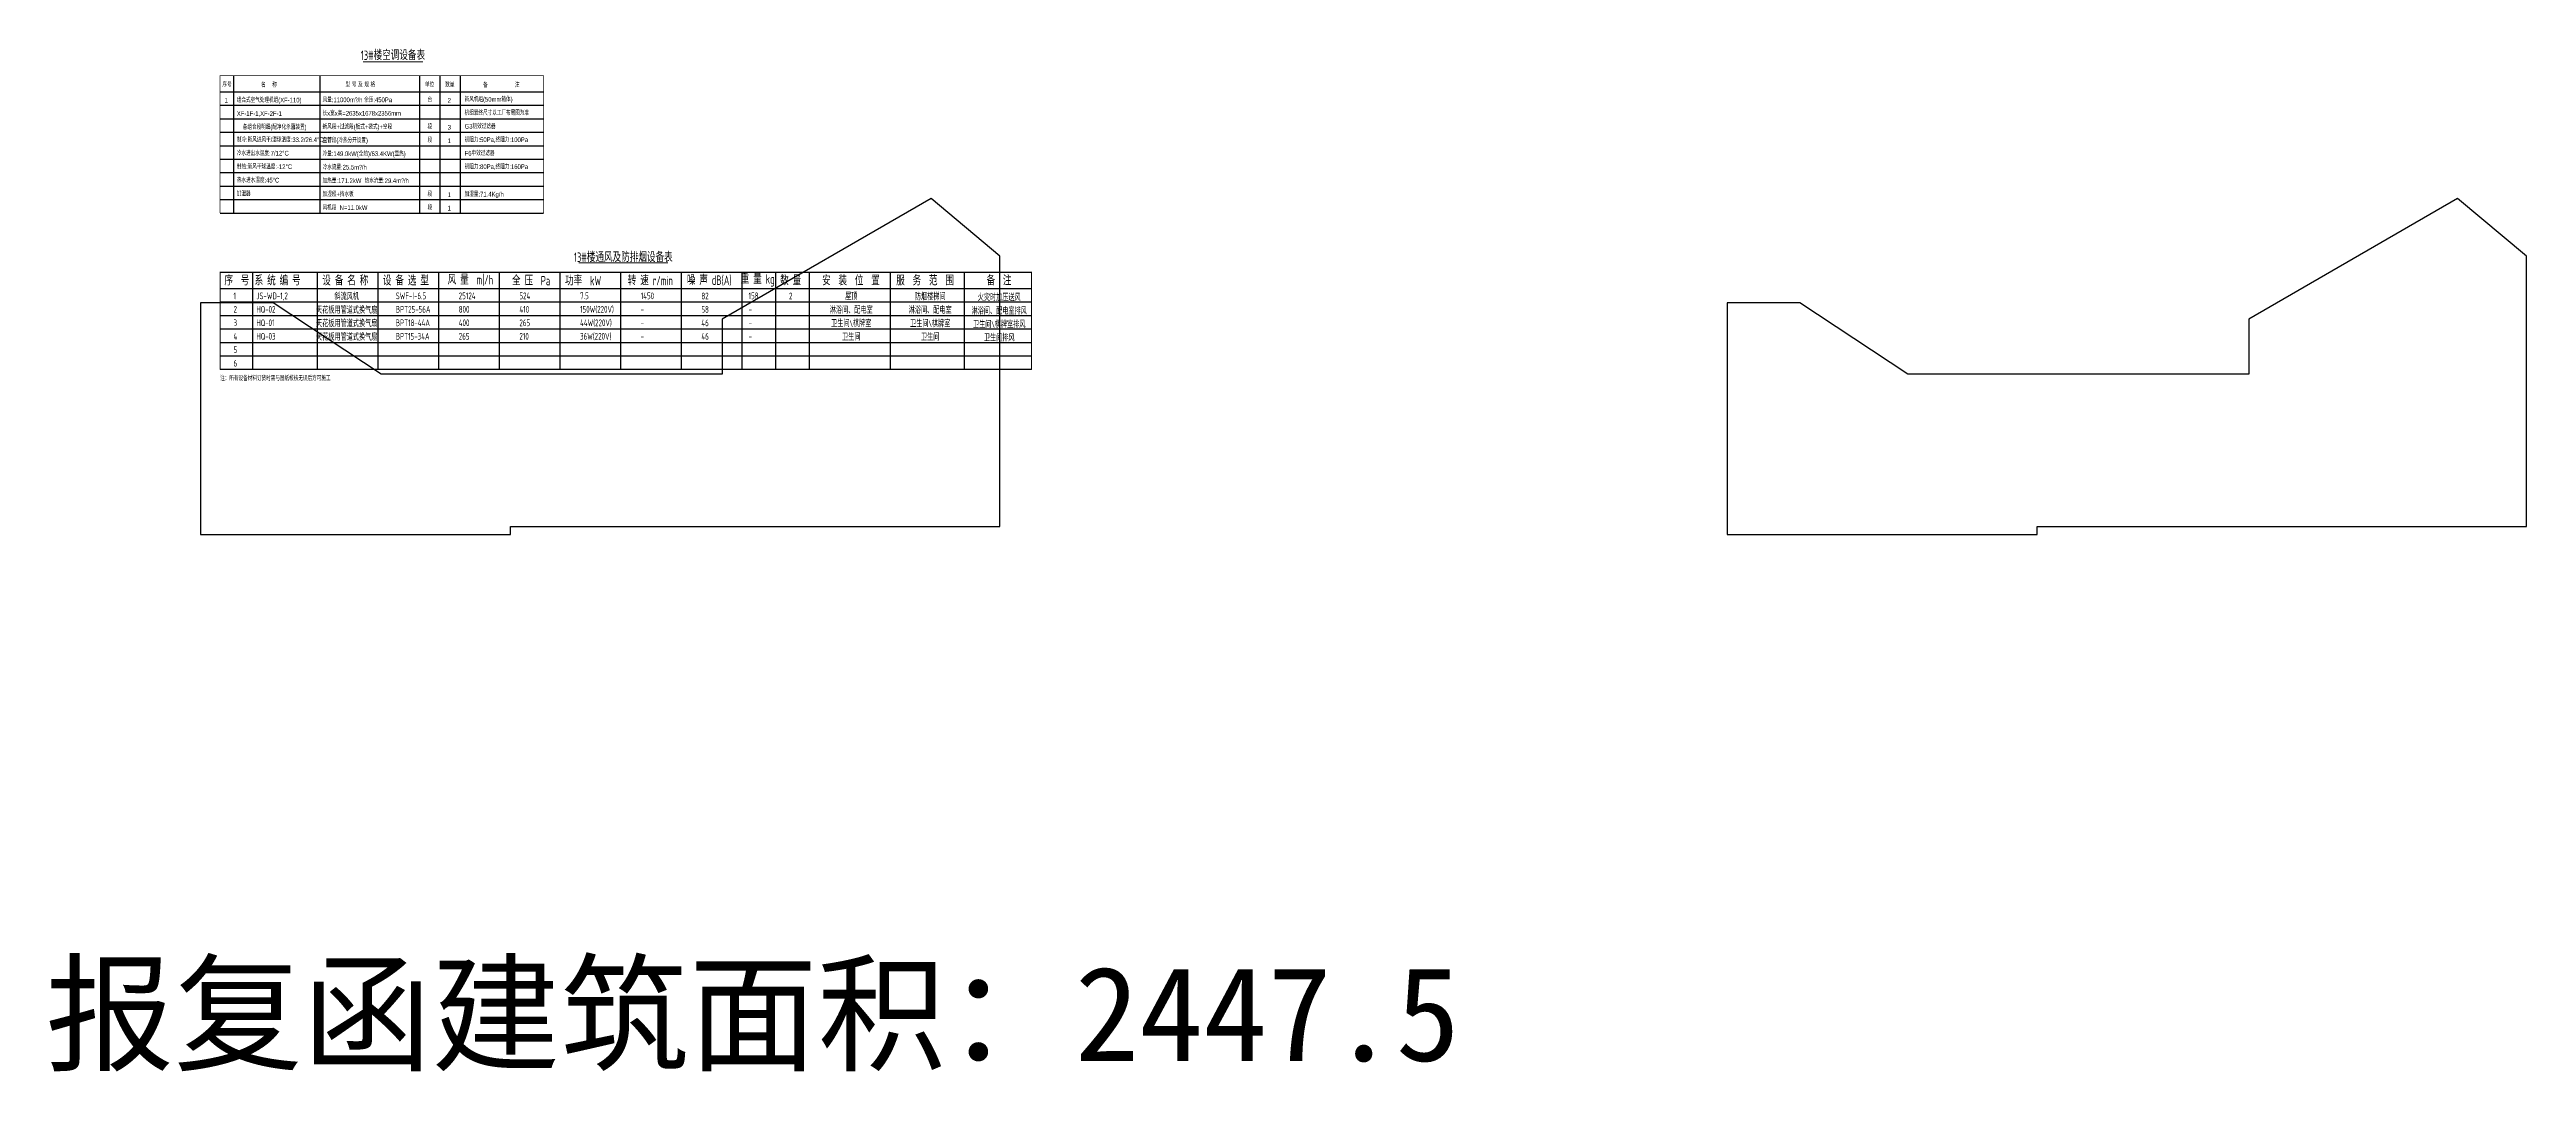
# Model space of a CAD drawing. Extents: x -777745 to 647905, y -207485 to 303235.
# Drawn here: x 96219 to 279997, y -41539 to 34301 of the extents above; entities that cross this region are included whole.
import ezdxf
from ezdxf.enums import TextEntityAlignment as Align

# ---------------------------------------------------------------- set-up
doc = ezdxf.new("R2010")
doc.units = 0
doc.header["$LTSCALE"] = 1000
doc.layers.get('0').update_dxf_attribs({"linetype": 'CONTINUOUS'})
doc.layers.get('Defpoints').update_dxf_attribs({"linetype": 'CONTINUOUS'})
for name, color, linetype in [('00-防烟分区', 4, 'CONTINUOUS'), ('ACS_COM', 7, 'CONTINUOUS'), ('ACS_COM_BZ', 3, 'CONTINUOUS')]:
    doc.layers.add(name, color=color, linetype=linetype)
doc.layers.add('X-104 13#平面$0$04-不打印_面积', color=5, linetype='CONTINUOUS', plot=False)
doc.styles.add('HZF', font='ROS', dxfattribs={"width": 0.75, "bigfont": 'JD'})
doc.styles.add('X-104 13#平面$0$Arial', font='STXIHEI.TTF', dxfattribs={"width": 0.75, "height": 1750})
doc.styles.add('等高', font='ros1.shx', dxfattribs={"width": 0.7, "bigfont": 'jd.shx'})

# ---------------------------------------------------------------- blocks, each defined once
blk = doc.blocks.new('X-104 13#平面')
at = {"color": 3}
blk.add_lwpolyline([(-167611, 18960), (-172717, 23245), (-188211, 14300), (-188211, 10200), (-213511, 10200), (-221518, 15500), (-226911, 15500)], dxfattribs=at)
at = {"color": 2}
blk.add_lwpolyline([(-167611, -1100), (-167611, 18960)], dxfattribs=at)
at = {"color": 4}
blk.add_lwpolyline([(-226911, 15500), (-226911, -1700)], dxfattribs=at)
at = {"color": 1}
blk.add_lwpolyline([(-226911, -1700), (-203911, -1700), (-203911, -1100), (-167611, -1100)], dxfattribs=at)
at = {"layer": 'X-104 13#平面$0$04-不打印_面积', "color": 1}
blk.add_lwpolyline([(166723, -1100), (166723, 18960), (161628, 23235), (146123, 14300), (146123, 10200), (120823, 10200), (112816, 15500), (107423, 15500), (107423, -1700), (130423, -1700), (130423, -1100)], close=True, dxfattribs=at)
at = {"layer": 'Defpoints', "color": 2, "style": 'X-104 13#平面$0$Arial'}
blk.add_text('报复函建筑面积：2447.5', height=7000, rotation=0, dxfattribs=at).set_placement((95913, -40756))

msp = doc.modelspace()

# ---------------------------------------------------------------- linework, layer by layer
for p, q in [((108877.3, 31163.5), (132880, 31163.5)), ((108877.3, 31163.5), (132880, 31163.5)), ((108877.3, 31163.5), (132880, 31163.5)), ((108877.3, 31163.5), (132880, 31163.5)), ((108877.3, 30163.5), (132880, 30163.5)), ((109877.3, 31163.5), (109877.3, 22163.5)), ((116277.3, 31163.5), (116277.3, 22163.5)), ((123677.3, 31163.5), (123677.3, 22163.5)), ((125180, 31163.5), (125180, 22163.5)), ((126680, 31163.5), (126680, 22163.5)), ((108877.3, 29163.5), (132880, 29163.5)), ((108877.3, 28163.5), (132880, 28163.5)), ((108877.3, 28163.5), (132880, 28163.5)), ((108877.3, 27163.5), (132880, 27163.5)), ((108877.3, 26163.5), (132880, 26163.5)), ((108877.3, 26163.5), (132880, 26163.5)), ((108877.3, 25163.5), (132880, 25163.5)), ((108877.3, 25163.5), (132880, 25163.5)), ((108877.3, 24163.5), (132880, 24163.5)), ((108877.3, 24163.5), (132880, 24163.5)), ((108877.3, 23163.5), (132880, 23163.5)), ((108877.3, 23163.5), (132880, 23163.5)), ((108877.3, 22163.5), (132880, 22163.5)), ((108877.3, 22163.5), (132880, 22163.5))]:
    msp.add_line(p, q)
at = {"color": 1, "const_width": 50}
for points in [[(108877.3, 31163.5), (108877.3, 22163.5)], [(132880, 31163.5), (132880, 22163.5)]]:
    msp.add_lwpolyline(points, dxfattribs=at)
at = {"layer": 'ACS_COM'}
for p, q in [((109877.3, 32363.5), (109877.3, 31163.5)), ((116277.3, 32363.5), (116277.3, 31163.5)), ((123677.3, 32363.5), (123677.3, 31163.5)), ((125180, 32363.5), (125180, 31163.5)), ((126680, 32363.5), (126680, 31163.5))]:
    msp.add_line(p, q, dxfattribs=at)
at = {"layer": 'ACS_COM', "const_width": 60, "elevation": -3000}
for points in [[(119468.5, 33388.6), (123926.4, 33388.6)], [(135466.2, 18466.9), (142113.8, 18466.9)]]:
    msp.add_lwpolyline(points, dxfattribs=at)
at = {"layer": 'ACS_COM', "color": 1, "const_width": 50}
for points in [[(132880, 32363.5), (108877.3, 32363.5), (108877.3, 31163.5)], [(132880, 31163.5), (132880, 32363.5)]]:
    msp.add_lwpolyline(points, dxfattribs=at)
at = {"layer": 'ACS_COM_BZ', "color": 7}
for p, q in [((108877.3, 17771.6), (169082.8, 17771.6)), ((108877.3, 16571.6), (169082.8, 16571.6)), ((108877.3, 15571.6), (169082.8, 15571.6)), ((108877.3, 14571.6), (169082.8, 14571.6)), ((108877.3, 13571.6), (169082.8, 13571.6)), ((108877.3, 12571.6), (169082.8, 12571.6)), ((108877.3, 11571.6), (169082.8, 11571.6)), ((108877.3, 10571.6), (169082.8, 10571.6)), ((108877.3, 10571.6), (169082.8, 10571.6))]:
    msp.add_line(p, q, dxfattribs=at)
at = {"layer": 'ACS_COM_BZ'}
for p, q in [((111277.3, 17771.6), (111277.3, 10571.6)), ((116082.8, 17771.6), (116082.8, 10571.6)), ((120582.8, 17771.6), (120582.8, 10571.6)), ((125082.8, 17771.6), (125082.8, 10571.6)), ((129582.8, 17771.6), (129582.8, 10571.6)), ((134082.8, 17771.6), (134082.8, 10571.6)), ((138582.8, 17771.6), (138582.8, 10571.6)), ((143082.8, 17771.6), (143082.8, 10571.6)), ((147582.8, 17771.6), (147582.8, 10571.6)), ((150082.8, 17771.6), (150082.8, 10571.6)), ((152582.8, 17771.6), (152582.8, 10571.6)), ((158582.8, 17771.6), (158582.8, 10571.6)), ((164082.8, 17771.6), (164082.8, 10571.6))]:
    msp.add_line(p, q, dxfattribs=at)
at = {"layer": 'ACS_COM_BZ', "ltscale": 0.5, "const_width": 70}
msp.add_lwpolyline([(169082.8, 17771.6), (169082.8, 10571.6), (108877.3, 10571.6), (108877.3, 17771.6)], close=True, dxfattribs=at)

# ---------------------------------------------------------------- block references
at = {"layer": '00-防烟分区'}
for p in [(0, 0), (447607.7, 0)]:
    msp.add_blockref('X-104 13#平面', p, dxfattribs=at)

# ---------------------------------------------------------------- texts
at = {"color": 6, "style": 'HZF', "width": 0.75}
msp.add_text('序号', height=350, dxfattribs=at).set_placement((109388.3, 31528.1), align=Align.CENTER)
for s, p in [('名    称', (111913.4, 31506.7)), ('型 号 及 规 格', (118184.5, 31526.6)), ('单位', (124074.3, 31527.2)), ('数量', (125574.7, 31522.3)), (' 备', (128267.3, 31492.4)), ('注', (130749.2, 31503.5))]:
    msp.add_text(s, height=350, dxfattribs=at).set_placement(p)
at = {"color": 1, "style": 'HZF', "width": 0.75}
for s, p in [('1', (109337.3, 30364.4)), ('2', (125879.1, 30355.4))]:
    msp.add_text(s, height=350, dxfattribs=at).set_placement(p, align=Align.CENTER)
at = {"style": 'HZF', "width": 0.75}
for s, p in [('XF-1F-1,XF-2F-1', (110114, 29375)), ('组合式空气处理机组(XF-110)', (110114, 30375)), ('风量:11000m%%139/h 余压:450Pa ', (116478.2, 30393.4)), ('长x宽x高=2635x1678x2356mm', (116478.2, 29393.4)), ('机组最终尺寸以工厂布局图为准', (127017.6, 29431.8)), ('新风机组(50mm箱体)', (127017.6, 30431.8)), ('制冷:新风进风干/湿球温度:33.2/26.4%%DC', (110114, 27431.8)), ('新风段+过滤段(板式+袋式)+空段', (116478.2, 28393.4)), ('初阻力:50Pa,终阻力:100Pa', (127017.6, 27431.8)), ('G3初效过滤器', (127017.6, 28431.8)), ('冷水进出水温度:7/12%%DC', (110114, 26431.8)), ('制热:新风干球温度:-12%%DC', (110118, 25431.8)), ('初阻力:80Pa,终阻力:160Pa', (127017.6, 25431.8)), ('F6中效过滤器', (127017.6, 26431.8)), ('热水进水温度:45%%DC', (110118, 24431.8)), ('注：所有设备材料订货时需与图纸校核无误后方可施工', (108877.3, 9728.7))]:
    msp.add_text(s, height=350, dxfattribs=at).set_placement(p)
for s, p in [('台', (124437.5, 30410)), ('段', (124437.5, 28410)), ('段', (124437.5, 27410)), ('3', (125879.1, 28355.4)), ('1', (125879.1, 27355.4)), ('段', (124437.5, 23410)), ('段', (124437.5, 22410)), ('1', (125879.1, 23355.4)), ('1', (125879.1, 22355.4))]:
    msp.add_text(s, height=350, dxfattribs=at).set_placement(p, align=Align.CENTER)
at = {"color": 4, "style": 'HZF', "width": 0.75}
msp.add_text('各组合段明细(配净化杀菌装置)', height=350, dxfattribs=at).set_placement((110558.1, 28375))
at = {"color": 2, "style": 'HZF', "width": 0.75}
for s, p in [('盘管段(冷热分开设置)', (116478.2, 27393.4)), ('冷量:149.0kW(全热)/63.4KW(显热)', (116478.2, 26393.4)), ('冷水流量:25.5m%%139/h ', (116478.2, 25393.4)), ('加热量:171.2kW  热水流量:29.4m%%139/h ', (116478.2, 24393.4))]:
    msp.add_text(s, height=350, dxfattribs=at).set_placement(p)
at = {"color": 3, "style": 'HZF', "width": 0.75}
for s, p in [('加湿器', (110118, 23431.8)), ('加湿段+挡水板', (116478.2, 23393.4)), ('加湿量:71.4Kg/h', (127017.6, 23393.4))]:
    msp.add_text(s, height=350, dxfattribs=at).set_placement(p)
at = {"color": 1, "style": 'HZF', "width": 0.75}
msp.add_text('风机段  N=11.0kW', height=350, dxfattribs=at).set_placement((116478.2, 22393.4))
at = {"layer": 'ACS_COM', "style": '等高', "width": 0.7}
msp.add_text('13#楼空调设备表', height=700, dxfattribs=at).set_placement((121697.5, 33523.6), align=Align.CENTER)
msp.add_text('13#楼通风及防排烟设备表', height=700, dxfattribs=at).set_placement((138790, 18949.4, -3000), align=Align.MIDDLE)
at = {"layer": 'ACS_COM_BZ', "color": 7, "style": '等高', "width": 0.7}
for s, height, p in [('序  号', 700, (110119.8, 17217.4)), ('系 统 编 号', 700, (113142.9, 17217.4)), ('设 备 名 称', 700, (118161.5, 17211.9)), ('设 备 选 型', 700, (122661.5, 17211.9)), ('风 量  m|/h', 700, (127444, 17217.4)), ('全 压  Pa', 700, (131948.3, 17217.4)), ('功率  kW', 700, (135810.8, 17217.4)), ('转 速 r/min', 700, (140793.7, 17217.4)), ('噪 声 dB(A)', 700, (145167.7, 17217.4)), ('重 量 kg', 700, (148755.6, 17225.9)), ('数 量', 700, (151208.2, 17217.4)), ('安  装  位  置', 700, (155679.8, 17217.4)), ('服  务  范  围', 700, (161179.8, 17217.4)), ('备  注', 700, (166664.3, 17217.4)), ('天花板用管道式换气扇', 500, (118266.8, 15023.6)), ('斜流风机', 500, (118266.8, 16023.6)), ('淋浴间、配电室', 500, (155700.5, 15025.5)), ('屋顶', 500, (155700.5, 16025.5)), ('淋浴间、配电室', 500, (161558.7, 15019.7)), ('防烟楼梯间', 500, (161558.7, 16019.7)), ('淋浴间、配电室排风', 500, (166680.8, 14959.4)), ('火灾时加压送风', 500, (166680.8, 15959.4)), ('天花板用管道式换气扇', 500, (118266.8, 14023.6)), ('天花板用管道式换气扇', 500, (118266.8, 13023.6)), ('卫生间\\棋牌室', 500, (155700.5, 14025.5)), ('卫生间', 500, (155700.5, 13025.5)), ('卫生间\\棋牌室', 500, (161558.7, 14019.7)), ('卫生间', 500, (161558.7, 13019.7)), ('卫生间\\棋牌室排风', 500, (166680.8, 13959.4)), ('卫生间排风', 500, (166680.8, 12959.4))]:
    msp.add_text(s, height=height, dxfattribs=at).set_placement(p, align=Align.MIDDLE)
for s, p in [('1', (109868.8, 15763.1)), ('2', (109868.8, 14771.6)), ('JS-WD-1,2', (111569.2, 15771.6)), ('HQ-02', (111569.2, 14771.6)), ('SWF-I-6.5', (121905.2, 15771.6)), ('BPT25-56A', (121905.2, 14771.6)), ('25124', (126582.8, 15771.6)), ('800', (126582.8, 14771.6)), ('410', (131082.8, 14771.6)), ('524', (131082.8, 15771.6)), ('150W(220V)', (135582.8, 14771.6)), ('7.5', (135582.8, 15771.6)), ('1450', (140082.8, 15771.6)), ('-', (140082.8, 14771.6)), ('58', (144582.8, 14763.1)), ('82', (144582.8, 15763.1)), ('158', (148082.8, 15771.6)), ('-', (148082.8, 14771.6)), ('2', (151082.8, 15763.1)), ('3', (109868.8, 13771.6)), ('4', (109868.8, 12771.6)), ('HQ-01', (111569.2, 13771.6)), ('HQ-03', (111569.2, 12771.6)), ('BPT18-44A', (121905.2, 13771.6)), ('BPT15-34A', (121905.2, 12771.6)), ('400', (126582.8, 13771.6)), ('265', (126582.8, 12771.6)), ('265', (131082.8, 13771.6)), ('210', (131082.8, 12771.6)), ('44W(220V)', (135582.8, 13771.6)), ('36W(220V)', (135582.8, 12771.6)), ('-', (140082.8, 13771.6)), ('-', (140082.8, 12771.6)), ('46', (144582.8, 13763.1)), ('46', (144582.8, 12763.1)), ('-', (148082.8, 13771.6)), ('-', (148082.8, 12771.6)), ('5', (109868.8, 11771.6)), ('6', (109868.8, 10771.6))]:
    msp.add_text(s, height=500, dxfattribs=at).set_placement(p)

doc.saveas('drawing.dxf')
